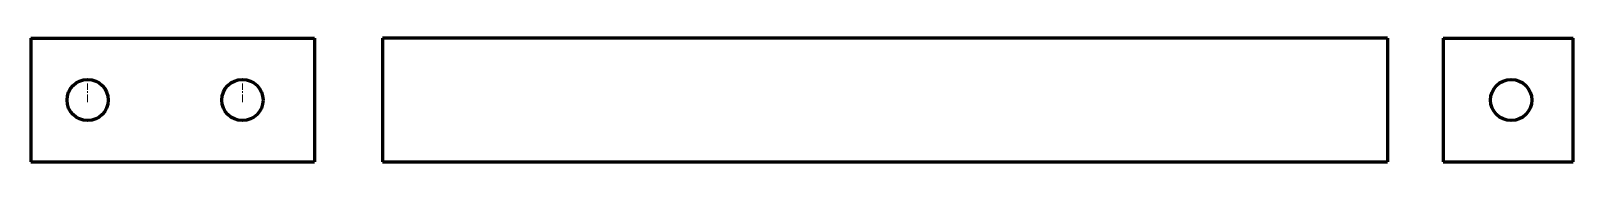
# Model space of a CAD drawing. Header units: millimetres. Extents: x -1323 to 172, y -98 to 22.
import ezdxf

# ---------------------------------------------------------------- set-up
doc = ezdxf.new("R2010")
doc.units = ezdxf.units.MM
doc.linetypes.add('K5LT_AXLED', pattern=[12, 7.5, -1.5, 1.5, -1.5])
doc.linetypes.add('K5LT_BASIC', pattern=[0])

msp = doc.modelspace()

# ---------------------------------------------------------------- linework, layer by layer
at = {"color": 150, "linetype": 'K5LT_BASIC', "lineweight": 60}
for p, q in [((-1322.7, 22.2), (-1322.7, -97.8)), ((-1322.7, 22.2), (-1047.7, 22.2)), ((-1047.7, 22.2), (-1047.7, -97.8)), ((-7.9, 22.2), (-981.9, 22.2)), ((-981.9, 22.2), (-981.9, -97.8)), ((-7.9, 22.2), (-7.9, -97.8)), ((45.9, 22.2), (45.9, -97.8)), ((45.9, 22.2), (171.9, 22.2)), ((171.9, -97.8), (171.9, 22.2)), ((-1322.7, -97.8), (-1047.7, -97.8)), ((-981.9, -97.8), (-7.9, -97.8)), ((45.9, -97.8), (171.9, -97.8))]:
    msp.add_line(p, q, dxfattribs=at)
at = {"color": 30, "linetype": 'K5LT_AXLED', "lineweight": 18}
for p, q in [((-1267.7, -39.8), (-1267.7, -21.8)), ((-1117.7, -39.8), (-1117.7, -21.8))]:
    msp.add_line(p, q, dxfattribs=at)
at = {"color": 150, "linetype": 'K5LT_BASIC', "lineweight": 60}
for centre in [(-1267.7, -37.8), (-1117.7, -37.8), (111.9, -37.8)]:
    msp.add_circle(centre, 20, dxfattribs=at)

doc.saveas('drawing.dxf')
